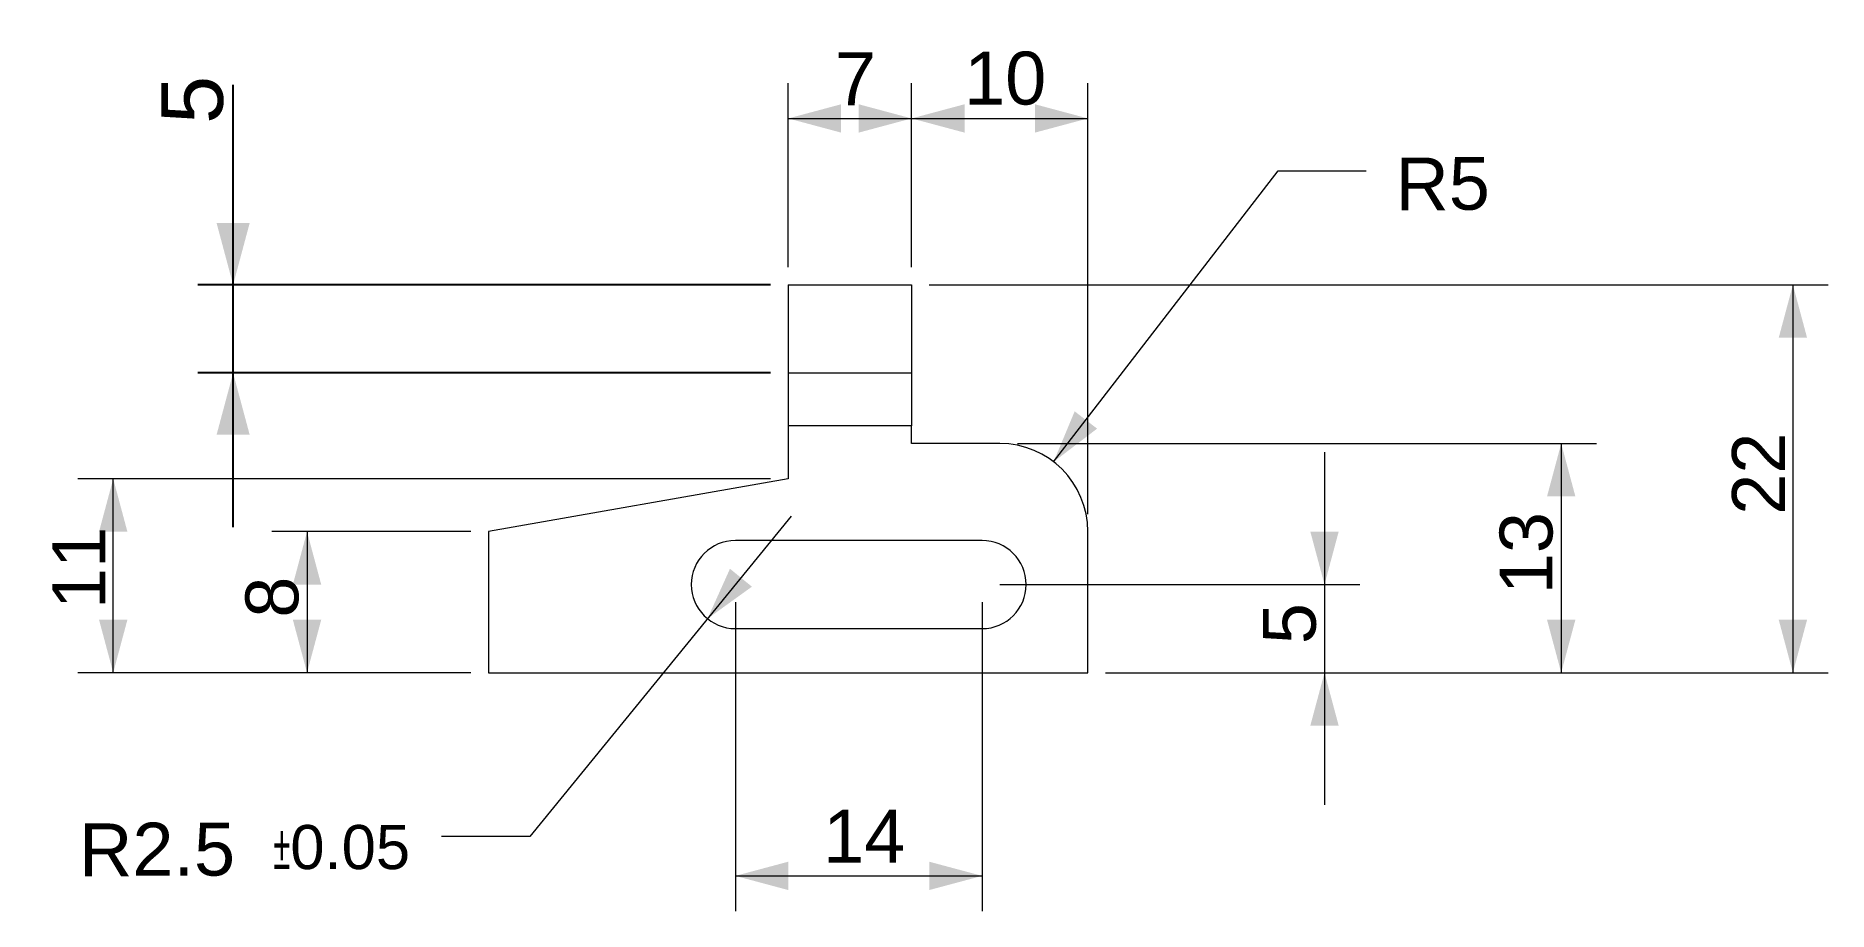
# Model space of a CAD drawing. Header units: millimetres. Extents: x 35 to 137, y 33 to 83.
import ezdxf
from ezdxf.lldxf.tags import DXFTag

# ---------------------------------------------------------------- set-up
doc = ezdxf.new("R2010")
doc.units = ezdxf.units.MM
doc.layers.add('1', color=7, linetype='Continuous', true_color=0xffffff)
doc.styles.add('Arial', font='Arial')
tags = doc.linetypes.add('DASHED', pattern=[25.72, 12.86, -12.86]).pattern_tags.tags
tags[6:7] = [DXFTag(74, 4), DXFTag(75, 0), DXFTag(340, '0'), DXFTag(46, 0.0), DXFTag(50, 0.0), DXFTag(44, 0.0), DXFTag(45, 0.0)]
tags[4:5] = [DXFTag(74, 4), DXFTag(75, 0), DXFTag(340, '0'), DXFTag(46, 0.0), DXFTag(50, 0.0), DXFTag(44, 0.0), DXFTag(45, 0.0)]
doc.dimstyles.get("Standard").update_dxf_attribs({"dimtxt": 0.18, "dimasz": 0.18, "dimexe": 0.18, "dimexo": 0.0625, "dimgap": 0.09, "dimtad": 0, "dimtih": 1, "dimtoh": 1, "dimdec": 4, "dimzin": 0, "dimdsep": 46, "dimtxsty": 'Standard', "dimcen": 0.09, "dimadec": 0, "dimazin": 0, "dimtfac": 1, "dimtdec": 4, "dimtofl": 0, "dimtmove": 0, "dimatfit": 3, "dimfxl": 1, "dimtolj": 1, "dimtzin": 0, "dimarcsym": 0})

# ---------------------------------------------------------------- blocks, each defined once
blk = doc.blocks.new('_U0')
at = {"layer": '1', "color": 2, "lineweight": 18}
for p, q in [((59.817844, 54.518825), (48.516649, 54.518825)), ((50.516649, 54.518825), (50.516649, 46.518825)), ((59.817844, 46.518825), (48.516649, 46.518825))]:
    blk.add_line(p, q, dxfattribs=at)
at = {"layer": '1', "color": 2, "lineweight": 70}
for points in [[(50.516649, 54.518825), (51.320497, 51.518828), (49.712801, 51.518822)], [(50.516649, 46.518825), (49.712801, 49.518822), (51.320497, 49.518828)]]:
    blk.add_solid(points, dxfattribs=at)
at = {"layer": '1', "color": 2, "linetype": 'Continuous', "lineweight": 13, "insert": (50.063765, 49.638409), "char_height": 3, "attachment_point": 7, "rotation": 90, "line_spacing_factor": 1.047437, "style": 'Arial'}
blk.add_mtext('\\fArial|b0|i0;\\W1.0000;8', dxfattribs=at)
blk = doc.blocks.new('_U1')
at = {"layer": '1', "color": 2, "lineweight": 18}
for p, q in [((74.817844, 50.518825), (74.817844, 32.994553)), ((88.817844, 50.518825), (88.817844, 32.994553)), ((74.817844, 34.994553), (88.817844, 34.994553))]:
    blk.add_line(p, q, dxfattribs=at)
at = {"layer": '1', "color": 2, "lineweight": 70}
for points in [[(74.817844, 34.994553), (77.817841, 35.798401), (77.817847, 34.190706)], [(88.817844, 34.994553), (85.817847, 34.190706), (85.817841, 35.798401)]]:
    blk.add_solid(points, dxfattribs=at)
at = {"layer": '1', "color": 2, "linetype": 'Continuous', "lineweight": 13, "insert": (79.796012, 35.741438), "char_height": 3, "attachment_point": 7, "line_spacing_factor": 1.047437, "style": 'Arial'}
blk.add_mtext('\\fArial|b0|i0;\\W1.0000;14', dxfattribs=at)
blk = doc.blocks.new('_U2')
at = {"layer": '1', "color": 2, "lineweight": 18}
for p, q in [((77.817844, 69.518825), (77.817844, 79.956308)), ((84.817844, 69.518825), (84.817844, 79.956308)), ((77.817844, 77.956308), (84.817844, 77.956308))]:
    blk.add_line(p, q, dxfattribs=at)
at = {"layer": '1', "color": 2, "lineweight": 70}
for points in [[(77.817844, 77.956308), (80.817841, 78.760155), (80.817847, 77.15246)], [(84.817844, 77.956308), (81.817847, 77.15246), (81.817841, 78.760155)]]:
    blk.add_solid(points, dxfattribs=at)
at = {"layer": '1', "color": 2, "linetype": 'Continuous', "lineweight": 13, "insert": (80.461428, 78.703192), "char_height": 3, "attachment_point": 7, "line_spacing_factor": 1.047437, "style": 'Arial'}
blk.add_mtext('\\fArial|b0|i0;\\W1.0000;7', dxfattribs=at)
blk = doc.blocks.new('_U3')
at = {"layer": '1', "color": 2, "lineweight": 18}
for p, q in [((90.817844, 59.518825), (123.672646, 59.518825)), ((121.672646, 59.518825), (121.672646, 46.518825)), ((95.817844, 46.518825), (123.672646, 46.518825))]:
    blk.add_line(p, q, dxfattribs=at)
at = {"layer": '1', "color": 2, "lineweight": 70}
for points in [[(121.672646, 59.518825), (122.476494, 56.518828), (120.868799, 56.518822)], [(121.672646, 46.518825), (120.868799, 49.518822), (122.476494, 49.518828)]]:
    blk.add_solid(points, dxfattribs=at)
at = {"layer": '1', "color": 2, "linetype": 'Continuous', "lineweight": 13, "insert": (121.219762, 50.972992), "char_height": 3, "attachment_point": 7, "rotation": 90, "line_spacing_factor": 1.047437, "style": 'Arial'}
blk.add_mtext('\\fArial|b0|i0;\\W1.0000;13', dxfattribs=at)
blk = doc.blocks.new('_U4')
at = {"layer": '1', "color": 2, "lineweight": 18}
for p, q in [((76.817844, 57.518825), (37.520012, 57.518825)), ((39.520012, 46.518825), (39.520012, 57.518825)), ((59.817844, 46.518825), (37.520012, 46.518825))]:
    blk.add_line(p, q, dxfattribs=at)
at = {"layer": '1', "color": 2, "lineweight": 70}
for points in [[(39.520012, 57.518825), (40.323859, 54.518828), (38.716164, 54.518822)], [(39.520012, 46.518825), (38.716164, 49.518822), (40.323859, 49.518828)]]:
    blk.add_solid(points, dxfattribs=at)
at = {"layer": '1', "color": 2, "linetype": 'Continuous', "lineweight": 13, "insert": (39.067127, 50.128518), "char_height": 3, "attachment_point": 7, "rotation": 90, "line_spacing_factor": 1.047437, "style": 'Arial'}
blk.add_mtext('\\fArial|b0|i0;\\W1.0000;11', dxfattribs=at)
blk = doc.blocks.new('_U5')
at = {"layer": '1', "color": 2, "lineweight": 25}
for p, q in [((46.322999, 54.768825), (46.322999, 79.864375)), ((76.817844, 68.518825), (44.322999, 68.518825)), ((76.817844, 63.518825), (44.322999, 63.518825))]:
    blk.add_line(p, q, dxfattribs=at)
at = {"layer": '1', "color": 2, "lineweight": 70}
for points in [[(46.322999, 68.518825), (45.385177, 72.018821), (47.260822, 72.018828)], [(46.322999, 63.518825), (47.260822, 60.018828), (45.385177, 60.018821)]]:
    blk.add_solid(points, dxfattribs=at)
at = {"layer": '1', "color": 2, "linetype": 'Continuous', "lineweight": 13, "insert": (45.794634, 77.652571), "char_height": 3.5, "attachment_point": 7, "rotation": 90, "line_spacing_factor": 1.047437, "style": 'Arial'}
blk.add_mtext('\\fArial|b0|i0;\\W1.0000;5', dxfattribs=at)
blk = doc.blocks.new('_U6')
at = {"layer": '1', "color": 2, "lineweight": 18}
for p, q in [((85.817844, 68.518825), (136.817844, 68.518825)), ((134.817844, 68.518825), (134.817844, 46.518825)), ((95.817844, 46.518825), (136.817844, 46.518825))]:
    blk.add_line(p, q, dxfattribs=at)
at = {"layer": '1', "color": 2, "lineweight": 70}
for points in [[(134.817844, 68.518825), (135.621692, 65.518828), (134.013997, 65.518822)], [(134.817844, 46.518825), (134.013997, 49.518822), (135.621692, 49.518828)]]:
    blk.add_solid(points, dxfattribs=at)
at = {"layer": '1', "color": 2, "linetype": 'Continuous', "lineweight": 13, "insert": (134.36496, 55.472992), "char_height": 3, "attachment_point": 7, "rotation": 90, "line_spacing_factor": 1.047437, "style": 'Arial'}
blk.add_mtext('\\fArial|b0|i0;\\W1.0000;22', dxfattribs=at)
blk = doc.blocks.new('_U7')
at = {"layer": '1', "color": 2, "lineweight": 18}
for p, q in [((108.242857, 59.018825), (108.242857, 39.018825)), ((89.817844, 51.518825), (110.242857, 51.518825)), ((95.817844, 46.518825), (110.242857, 46.518825))]:
    blk.add_line(p, q, dxfattribs=at)
at = {"layer": '1', "color": 2, "lineweight": 70}
for points in [[(108.242857, 51.518825), (107.439009, 54.518822), (109.046704, 54.518828)], [(108.242857, 46.518825), (109.046704, 43.518828), (107.439009, 43.518822)]]:
    blk.add_solid(points, dxfattribs=at)
at = {"layer": '1', "color": 2, "linetype": 'Continuous', "lineweight": 13, "insert": (107.789972, 48.138409), "char_height": 3, "attachment_point": 7, "rotation": 90, "line_spacing_factor": 1.047437, "style": 'Arial'}
blk.add_mtext('\\fArial|b0|i0;\\W1.0000;5', dxfattribs=at)
blk = doc.blocks.new('_U8')
at = {"layer": '1', "color": 2, "lineweight": 18}
for p, q in [((84.817844, 69.518825), (84.817844, 79.956308)), ((94.817844, 55.518825), (94.817844, 79.956308)), ((84.817844, 77.956308), (94.817844, 77.956308))]:
    blk.add_line(p, q, dxfattribs=at)
at = {"layer": '1', "color": 2, "lineweight": 70}
for points in [[(84.817844, 77.956308), (87.817841, 78.760155), (87.817847, 77.15246)], [(94.817844, 77.956308), (91.817847, 77.15246), (91.817841, 78.760155)]]:
    blk.add_solid(points, dxfattribs=at)
at = {"layer": '1', "color": 2, "linetype": 'Continuous', "lineweight": 13, "insert": (87.796012, 78.703192), "char_height": 3, "attachment_point": 7, "line_spacing_factor": 1.047437, "style": 'Arial'}
blk.add_mtext('\\fArial|b0|i0;\\W1.0000;10', dxfattribs=at)
blk = doc.blocks.new('_U9')
at = {"layer": '1', "color": 2, "lineweight": 18}
for p, q in [((92.872125, 58.477532), (105.610701, 74.988225)), ((105.610701, 74.988225), (110.610701, 74.988225))]:
    blk.add_line(p, q, dxfattribs=at)
at = {"layer": '1', "color": 2, "lineweight": 70}
blk.add_solid([(92.872125, 58.477532), (94.068253, 61.34379), (95.341135, 60.361724)], dxfattribs=at)
at = {"layer": '1', "color": 2, "linetype": 'Continuous', "lineweight": 13, "char_height": 3, "attachment_point": 7, "line_spacing_factor": 1.047437, "style": 'Arial'}
for s, insert in [('\\fArial|b0|i0;\\W1.0000;R', (112.269701, 72.735109)), ('\\fArial|b0|i0;\\W1.0000;5', (115.296304, 72.735109))]:
    blk.add_mtext(s, dxfattribs=dict(at, insert=insert))
blk = doc.blocks.new('_U10')
at = {"layer": '1', "color": 2, "lineweight": 18}
for p, q in [((77.979992, 55.391914), (63.148925, 37.226401)), ((63.148925, 37.226401), (58.148925, 37.226401))]:
    blk.add_line(p, q, dxfattribs=at)
at = {"layer": '1', "color": 2, "lineweight": 70}
blk.add_solid([(73.23677, 49.58228), (74.511382, 52.414508), (75.756735, 51.397759)], dxfattribs=at)
at = {"layer": '1', "color": 2, "linetype": 'Continuous', "lineweight": 13, "char_height": 3, "attachment_point": 7, "line_spacing_factor": 1.047437, "style": 'Arial'}
for s, insert in [('\\fArial|b0|i0;\\W1.0000;R', (37.582547, 34.967146)), ('\\fArial|b0|i0;\\W1.0000;2.5', (40.60915, 34.967146))]:
    blk.add_mtext(s, dxfattribs=dict(at, insert=insert))
at = {"layer": '1', "color": 3, "linetype": 'Continuous', "lineweight": 13, "insert": (48.608707, 35.343688), "char_height": 2.5, "attachment_point": 7, "line_spacing_factor": 1.047437, "style": 'Arial'}
blk.add_mtext('\\fArial|b0|i0;\\W1.0000;\\W0.5000;%%p\\W1.0000;0.05', dxfattribs=at)

msp = doc.modelspace()

# ---------------------------------------------------------------- linework, layer by layer
at = {"layer": '1', "color": 155, "linetype": 'Continuous', "lineweight": 18}
for p, q in [((77.817844, 68.518825), (77.817844, 60.518825)), ((77.817844, 68.518825), (84.817844, 68.518825)), ((84.817844, 68.518825), (84.817844, 60.518825)), ((77.817844, 60.518825), (77.817844, 57.518825)), ((84.817844, 59.518825), (84.817844, 60.518825)), ((89.817844, 59.518825), (84.817844, 59.518825)), ((77.817844, 57.518825), (60.817844, 54.518825)), ((60.817844, 54.518825), (60.817844, 46.518825)), ((88.817844, 54.018825), (74.817844, 54.018825)), ((94.817844, 46.518825), (94.817844, 54.518825)), ((74.817844, 49.018825), (88.817844, 49.018825)), ((60.817844, 46.518825), (94.817844, 46.518825))]:
    msp.add_line(p, q, dxfattribs=at)
at = {"layer": '1', "color": 7, "linetype": 'DASHED', "lineweight": 13}
msp.add_line((77.817844, 63.518825), (84.817844, 63.518825), dxfattribs=at)
at = {"layer": '1', "color": 155, "linetype": 'Continuous', "lineweight": 13}
msp.add_line((84.817844, 60.518825), (77.817844, 60.518825), dxfattribs=at)
at = {"layer": '1', "color": 155, "linetype": 'Continuous', "lineweight": 18}
for centre, radius, start, end in [((89.817844, 54.518825), 5, 0, 90), ((74.817844, 51.518825), 2.5, 90, 270), ((88.817844, 51.518825), 2.5, 270, 90)]:
    msp.add_arc(centre, radius, start, end, dxfattribs=at)

# ---------------------------------------------------------------- dimensions: what is measured, and where the dimension line sits
at = {"layer": '1', "color": 2, "linetype": 'Continuous', "lineweight": 13}
for base, p1, p2, picture, middle in [((84.817844, 77.956308), (77.817844, 68.518825), (84.817844, 68.518825), '_U2', (81.317844, 77.956308)), ((94.817844, 77.956308), (84.817844, 68.518825), (94.817844, 54.518825), '_U8', (89.817844, 77.956308)), ((88.817844, 34.994553), (74.817844, 51.518825), (88.817844, 51.518825), '_U1', (81.817844, 34.994553))]:
    dim = msp.add_linear_dim(base=base, p1=p1, p2=p2, dimstyle='Standard', override={"dimtxt": 3, "dimasz": 3, "dimexe": 2, "dimexo": 1, "dimgap": 1.5, "dimtad": 1, "dimtih": 1, "dimtoh": 0, "dimdec": 3, "dimlfac": 1, "dimzin": 8, "dimdsep": 46, "dimlunit": 2, "dimtxsty": 'Arial', "dimsah": 1, "dimse1": 0, "dimse2": 0, "dimsd1": 0, "dimsd2": 0, "dimclrd": 2, "dimclre": 2, "dimclrt": 2, "dimtol": 0, "dimtm": -0.1, "dimtfac": 1, "dimtdec": 2, "dimtofl": 1, "dimtmove": 0, "dimtzin": 8, "dimlwd": 18, "dimlwe": 18}, dxfattribs=at)
    dim.commit()
    dim.dimension.update_dxf_attribs({"geometry": picture, "text_midpoint": middle, "dimtype": 160})
for base, p1, p2, override, picture, middle in [((46.322999, 63.518825), (77.817844, 68.518825), (77.817844, 63.518825), {"dimtxt": 3.5, "dimasz": 3.5, "dimexe": 2, "dimexo": 1, "dimgap": 1.75, "dimtad": 1, "dimtih": 0, "dimtoh": 0, "dimdec": 3, "dimlfac": 1, "dimzin": 8, "dimdsep": 46, "dimlunit": 2, "dimtxsty": 'Arial', "dimsah": 1, "dimse1": 0, "dimse2": 0, "dimsd1": 0, "dimsd2": 0, "dimclrd": 2, "dimclre": 2, "dimclrt": 2, "dimtol": 0, "dimtm": -0.1, "dimtfac": 0.857143, "dimtdec": 2, "dimtofl": 1, "dimtmove": 0, "dimtzin": 8, "dimlwd": 25, "dimlwe": 25}, '_U5', (46.322999, 81.927325)), ((134.817844, 46.518825), (84.817844, 68.518825), (94.817844, 46.518825), {"dimtxt": 3, "dimasz": 3, "dimexe": 2, "dimexo": 1, "dimgap": 1.5, "dimtad": 1, "dimtih": 0, "dimtoh": 0, "dimdec": 3, "dimlfac": 1, "dimzin": 8, "dimdsep": 46, "dimlunit": 2, "dimtxsty": 'Arial', "dimsah": 1, "dimse1": 0, "dimse2": 0, "dimsd1": 0, "dimsd2": 0, "dimclrd": 2, "dimclre": 2, "dimclrt": 2, "dimtol": 0, "dimtm": -0.1, "dimtfac": 1, "dimtdec": 2, "dimtofl": 1, "dimtmove": 0, "dimtzin": 8, "dimlwd": 18, "dimlwe": 18}, '_U6', (134.817844, 57.518825)), ((108.242857, 46.518825), (88.817844, 51.518825), (94.817844, 46.518825), {"dimtxt": 3, "dimasz": 3, "dimexe": 2, "dimexo": 1, "dimgap": 1.5, "dimtad": 1, "dimtih": 0, "dimtoh": 0, "dimdec": 3, "dimlfac": 1, "dimzin": 8, "dimdsep": 46, "dimlunit": 2, "dimtxsty": 'Arial', "dimsah": 1, "dimse1": 0, "dimse2": 0, "dimsd1": 0, "dimsd2": 0, "dimclrd": 2, "dimclre": 2, "dimclrt": 2, "dimtol": 0, "dimtm": -0.1, "dimtfac": 1, "dimtdec": 2, "dimtofl": 1, "dimtmove": 0, "dimtzin": 8, "dimlwd": 18, "dimlwe": 18}, '_U7', (108.242857, 49.018825)), ((121.672646, 46.518825), (89.817844, 59.518825), (94.817844, 46.518825), {"dimtxt": 3, "dimasz": 3, "dimexe": 2, "dimexo": 1, "dimgap": 1.5, "dimtad": 1, "dimtih": 0, "dimtoh": 0, "dimdec": 3, "dimlfac": 1, "dimzin": 8, "dimdsep": 46, "dimlunit": 2, "dimtxsty": 'Arial', "dimsah": 1, "dimse1": 0, "dimse2": 0, "dimsd1": 0, "dimsd2": 0, "dimclrd": 2, "dimclre": 2, "dimclrt": 2, "dimtol": 0, "dimtm": -0.1, "dimtfac": 1, "dimtdec": 2, "dimtofl": 1, "dimtmove": 0, "dimtzin": 8, "dimlwd": 18, "dimlwe": 18}, '_U3', (121.672646, 53.018825)), ((39.520012, 57.518825), (60.817844, 46.518825), (77.817844, 57.518825), {"dimtxt": 3, "dimasz": 3, "dimexe": 2, "dimexo": 1, "dimgap": 1.5, "dimtad": 1, "dimtih": 0, "dimtoh": 0, "dimdec": 3, "dimlfac": 1, "dimzin": 8, "dimdsep": 46, "dimlunit": 2, "dimtxsty": 'Arial', "dimsah": 1, "dimse1": 0, "dimse2": 0, "dimsd1": 0, "dimsd2": 0, "dimclrd": 2, "dimclre": 2, "dimclrt": 2, "dimtol": 0, "dimtm": -0.1, "dimtfac": 1, "dimtdec": 2, "dimtofl": 1, "dimtmove": 0, "dimtzin": 8, "dimlwd": 18, "dimlwe": 18}, '_U4', (39.520012, 52.018825)), ((50.516649, 46.518825), (60.817844, 54.518825), (60.817844, 46.518825), {"dimtxt": 3, "dimasz": 3, "dimexe": 2, "dimexo": 1, "dimgap": 1.5, "dimtad": 1, "dimtih": 0, "dimtoh": 0, "dimdec": 3, "dimlfac": 1, "dimzin": 8, "dimdsep": 46, "dimlunit": 2, "dimtxsty": 'Arial', "dimsah": 1, "dimse1": 0, "dimse2": 0, "dimsd1": 0, "dimsd2": 0, "dimclrd": 2, "dimclre": 2, "dimclrt": 2, "dimtol": 0, "dimtm": -0.1, "dimtfac": 1, "dimtdec": 2, "dimtofl": 1, "dimtmove": 0, "dimtzin": 8, "dimlwd": 18, "dimlwe": 18}, '_U0', (50.516649, 50.518825))]:
    dim = msp.add_linear_dim(base=base, p1=p1, p2=p2, angle=90, dimstyle='Standard', override=override, dxfattribs=at)
    dim.commit()
    dim.dimension.update_dxf_attribs({"geometry": picture, "text_midpoint": middle, "dimtype": 160})
for center, mpoint, override, picture, middle in [((89.817844, 54.518825), (92.872125, 58.477532), {"dimtxt": 3, "dimasz": 3, "dimexe": 2, "dimexo": 1, "dimgap": 1.5, "dimtih": 1, "dimtoh": 1, "dimdec": 3, "dimlfac": 1, "dimzin": 8, "dimdsep": 46, "dimlunit": 2, "dimpost": 'R<>', "dimtxsty": 'Arial', "dimsah": 1, "dimse1": 0, "dimse2": 0, "dimsd1": 0, "dimsd2": 0, "dimclrd": 2, "dimclre": 2, "dimclrt": 2, "dimtol": 0, "dimtm": -0.1, "dimtfac": 1, "dimtdec": 2, "dimtmove": 0, "dimatfit": 1, "dimtzin": 8, "dimlwd": 18, "dimlwe": 18}, '_U9', (115.537701, 74.988225)), ((74.817844, 51.518825), (73.23677, 49.58228), {"dimtxt": 3, "dimasz": 3, "dimexe": 2, "dimexo": 1, "dimgap": 1.5, "dimtih": 1, "dimtoh": 1, "dimdec": 3, "dimlfac": 1, "dimzin": 8, "dimdsep": 46, "dimlunit": 2, "dimpost": 'R<>', "dimtxsty": 'Arial', "dimsah": 1, "dimse1": 0, "dimse2": 0, "dimsd1": 0, "dimsd2": 0, "dimclrd": 2, "dimclre": 2, "dimclrt": 2, "dimtol": 1, "dimlim": 0, "dimtp": 0.05, "dimtm": 0.05, "dimtfac": 0.833333, "dimtdec": 2, "dimtmove": 0, "dimatfit": 2, "dimtzin": 8, "dimlwd": 18, "dimlwe": 18}, '_U10', (47.036236, 37.226401))]:
    dim = msp.add_radius_dim(center=center, mpoint=mpoint, dimstyle='Standard', override=override, dxfattribs=at)
    dim.commit()
    dim.dimension.update_dxf_attribs({"geometry": picture, "text_midpoint": middle, "dimtype": 164})

doc.saveas('drawing.dxf')
